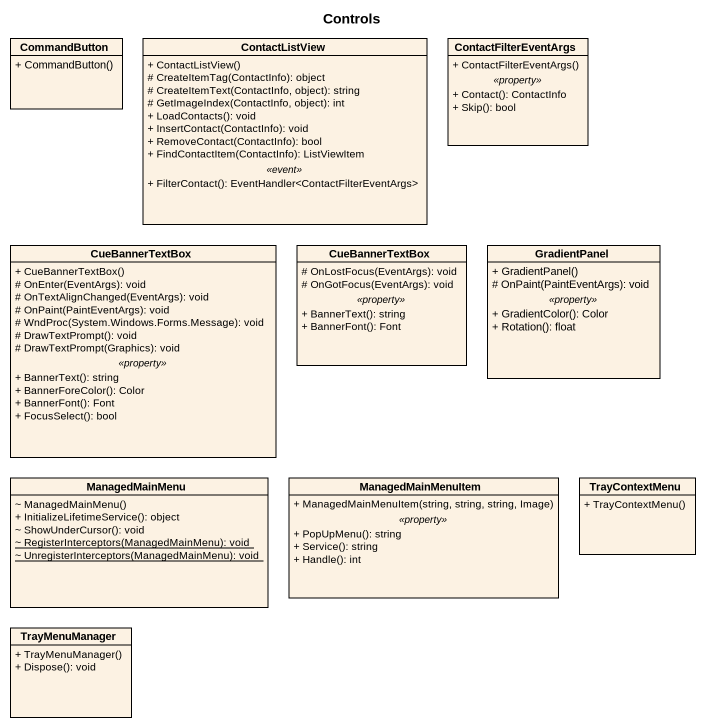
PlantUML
@startuml
title Controls
hide circle
hide empty members
skinparam classAttributeIconSize 0
class CommandButton {
  + CommandButton()
}
class ContactListView {
  + ContactListView()
  # CreateItemTag(ContactInfo): object
  # CreateItemText(ContactInfo, object): string
  # GetImageIndex(ContactInfo, object): int
  + LoadContacts(): void
  + InsertContact(ContactInfo): void
  + RemoveContact(ContactInfo): bool
  + FindContactItem(ContactInfo): ListViewItem
  .. <<event>> ..
  + FilterContact(): EventHandler<ContactFilterEventArgs>
}
class ContactFilterEventArgs {
  + ContactFilterEventArgs()
  .. <<property>> ..
  + Contact(): ContactInfo
  + Skip(): bool
}
class CueBannerTextBox {
  + CueBannerTextBox()
  # OnEnter(EventArgs): void
  # OnTextAlignChanged(EventArgs): void
  # OnPaint(PaintEventArgs): void
  # WndProc(System.Windows.Forms.Message): void
  # DrawTextPrompt(): void
  # DrawTextPrompt(Graphics): void
  .. <<property>> ..
  + BannerText(): string
  + BannerForeColor(): Color
  + BannerFont(): Font
  + FocusSelect(): bool
}
class "CueBannerTextBox" as CueBannerTextBox_2 {
  # OnLostFocus(EventArgs): void
  # OnGotFocus(EventArgs): void
  .. <<property>> ..
  + BannerText(): string
  + BannerFont(): Font
}
class GradientPanel {
  + GradientPanel()
  # OnPaint(PaintEventArgs): void
  .. <<property>> ..
  + GradientColor(): Color
  + Rotation(): float
}
class ManagedMainMenu {
  ~ ManagedMainMenu()
  + InitializeLifetimeService(): object
  ~ ShowUnderCursor(): void
  {static} ~ RegisterInterceptors(ManagedMainMenu): void
  {static} ~ UnregisterInterceptors(ManagedMainMenu): void
}
class ManagedMainMenuItem {
  + ManagedMainMenuItem(string, string, string, Image)
  .. <<property>> ..
  + PopUpMenu(): string
  + Service(): string
  + Handle(): int
}
class TrayContextMenu {
  + TrayContextMenu()
}
class TrayMenuManager {
  + TrayMenuManager()
  + Dispose(): void
}
@enduml
